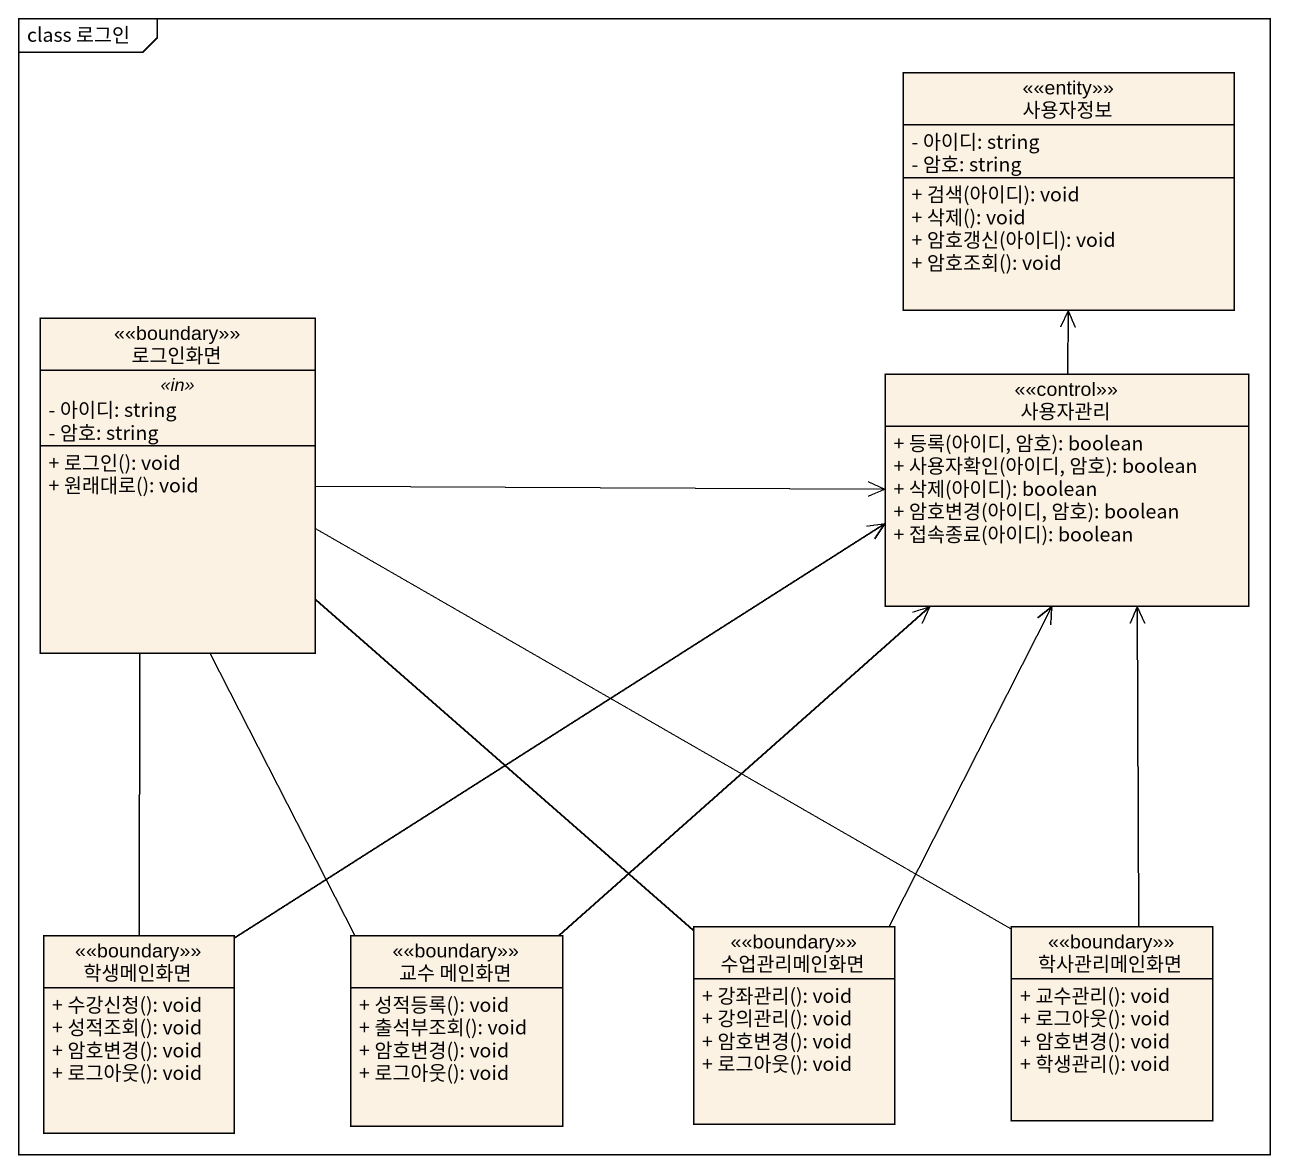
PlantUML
@startuml
mainframe class 로그인
hide circle
hide empty members
skinparam classAttributeIconSize 0
class 사용자정보 <<entity>> {
  - 아이디: string
  - 암호: string
  + 검색(아이디): void
  + 삭제(): void
  + 암호갱신(아이디): void
  + 암호조회(): void
}
class 로그인화면 <<boundary>> {
  .. <<in>> ..
  - 아이디: string
  - 암호: string
  --
  + 로그인(): void
  + 원래대로(): void
}
class 사용자관리 <<control>> {
  + 등록(아이디, 암호): boolean
  + 사용자확인(아이디, 암호): boolean
  + 삭제(아이디): boolean
  + 암호변경(아이디, 암호): boolean
  + 접속종료(아이디): boolean
}
class 학생메인화면 <<boundary>> {
  + 수강신청(): void
  + 성적조회(): void
  + 암호변경(): void
  + 로그아웃(): void
}
class "교수 메인화면" as 교수_메인화면 <<boundary>> {
  + 성적등록(): void
  + 출석부조회(): void
  + 암호변경(): void
  + 로그아웃(): void
}
class 수업관리메인화면 <<boundary>> {
  + 강좌관리(): void
  + 강의관리(): void
  + 암호변경(): void
  + 로그아웃(): void
}
class 학사관리메인화면 <<boundary>> {
  + 교수관리(): void
  + 로그아웃(): void
  + 암호변경(): void
  + 학생관리(): void
}
로그인화면 -right-> 사용자관리
사용자관리 -up-> 사용자정보
학생메인화면 -up- 로그인화면
학생메인화면 -right-> 사용자관리
교수_메인화면 -up- 로그인화면
교수_메인화면 -up-> 사용자관리
수업관리메인화면 -up- 로그인화면
수업관리메인화면 -up-> 사용자관리
학사관리메인화면 -left- 로그인화면
학사관리메인화면 -up-> 사용자관리
@enduml
